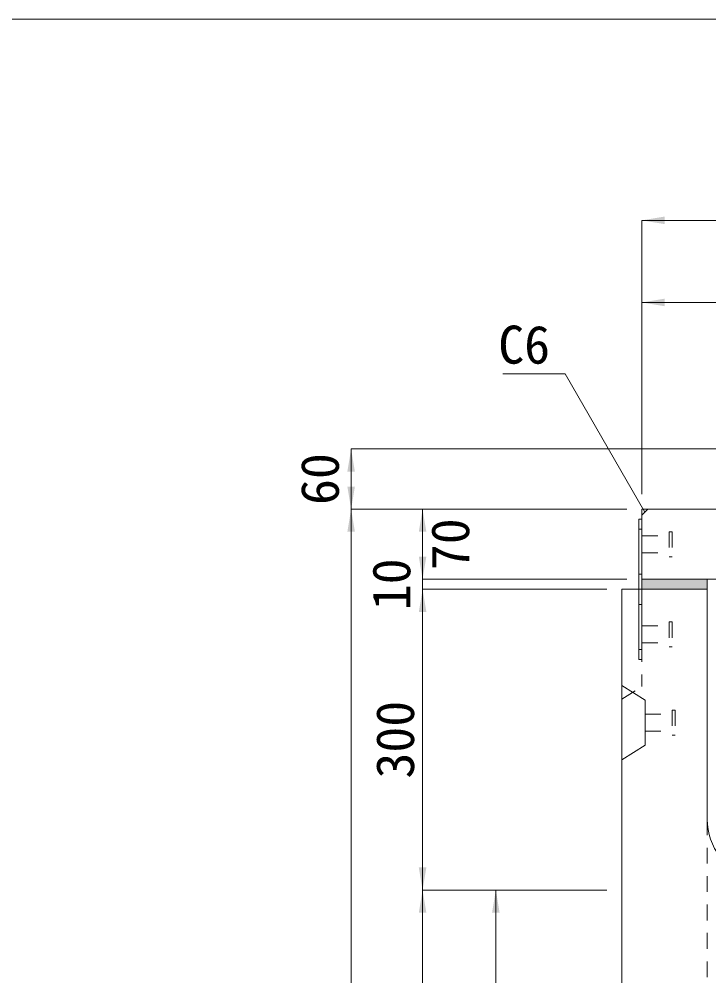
# Model space of a CAD drawing. Units: millimetres at full size; some dimension numbers follow another scale. Extents: x -3301 to 90699, y 107523 to 139162.
# Drawn here: x 19816 to 20504, y 119217 to 120171 of the extents above; entities that cross this region are included whole.
import ezdxf
from ezdxf.enums import TextEntityAlignment as Align

# ---------------------------------------------------------------- set-up
doc = ezdxf.new("R2010")
doc.units = ezdxf.units.MM
doc.header["$LTSCALE"] = 21
doc.linetypes.add('USER1', pattern=[1.35, 0.75, -0.6])
for name, color, linetype, lineweight in [('0_2', 7, 'USER1', 9), ('図枠', 7, 'Continuous', 5), ('寸法線', 7, 'Continuous', 9), ('引出線', 4, 'Continuous', 9), ('本体', 2, 'Continuous', 9), ('補助線', 8, 'Continuous', 13), ('ｲﾝｻｰﾄ', 3, 'USER1', 5)]:
    doc.layers.add(name, color=color, linetype=linetype, lineweight=lineweight)
doc.layers.add('ﾊｯﾁﾝｸﾞ', color=8, linetype='Continuous')
doc.styles.add('ＭＳ ゴシック', font='')
doc.styles.get('ＭＳ ゴシック').set_extended_font_data('MS Gothic')

# ---------------------------------------------------------------- blocks, each defined once
blk = doc.blocks.new('filled_arrow')
at = {"color": 0, "linetype": 'Continuous', "lineweight": -2}
blk.add_solid([(7.5, 1.25), (0, 0), (7.5, -1.25)], dxfattribs=at)

msp = doc.modelspace()

# ---------------------------------------------------------------- hatches: boundary and pattern name
at = {"layer": 'ﾊｯﾁﾝｸﾞ'}
msp.add_hatch(color=256, dxfattribs=at).paths.add_polyline_path([(20502.31, 119602.64), (20502.31, 119612.64), (20437.31, 119612.64), (20437.31, 119602.64)])

# ---------------------------------------------------------------- linework, layer by layer
at = {"layer": '0_2'}
for p, q in [((20437.31, 119662.64), (20434.11, 119662.64)), ((20437.31, 119617.64), (20434.11, 119617.64)), ((20437.31, 119587.64), (20434.11, 119587.64)), ((20437.31, 119542.64), (20434.11, 119542.64))]:
    msp.add_line(p, q, dxfattribs=at)
at = {"layer": '0_2', "linetype": 'Continuous', "lineweight": 13}
msp.add_line((20502.31, 119602.64), (20502.31, 119612.64), dxfattribs=at)
at = {"layer": '0_2', "linetype": 'Continuous'}
msp.add_lwpolyline([(20434.11, 119532.64), (20434.11, 119672.64), (20437.31, 119672.64), (20437.31, 119532.64)], close=True, dxfattribs=at)
at = {"layer": '図枠', "lineweight": 13}
msp.add_line((13499.21, 120171.48), (27899.21, 120171.48), dxfattribs=at)
at = {"layer": '寸法線'}
for p, q in [((20437.31, 119970.73), (20867.31, 119970.73)), ((20437.31, 119697.64), (20437.31, 119970.73)), ((20437.31, 119888.85), (20647.31, 119888.85)), ((20437.31, 119697.64), (20437.31, 119888.85)), ((20147.2, 119682.64), (20147.2, 119742.64)), ((20639.32, 119742.64), (20147.2, 119742.64)), ((20147.2, 118552.64), (20147.2, 119682.64)), ((20422.31, 119682.64), (20147.2, 119682.64)), ((20422.31, 119682.64), (20147.2, 119682.64)), ((20218.47, 119682.64), (20218.47, 119612.64)), ((20422.31, 119682.64), (20218.47, 119682.64)), ((20218.47, 119557.64), (20218.47, 119657.64)), ((20422.31, 119612.64), (20218.47, 119612.64)), ((20422.31, 119612.64), (20218.47, 119612.64)), ((20218.47, 119602.64), (20218.47, 119302.64)), ((20402.31, 119602.64), (20218.47, 119602.64)), ((20402.31, 119602.64), (20218.47, 119602.64)), ((20402.31, 119302.64), (20218.47, 119302.64)), ((20218.47, 119302.64), (20218.47, 118552.64)), ((20402.31, 119302.64), (20218.47, 119302.64)), ((20291.54, 118652.64), (20291.54, 119302.64)), ((20402.31, 119302.64), (20291.54, 119302.64))]:
    msp.add_line(p, q, dxfattribs=at)
at = {"layer": '引出線'}
msp.add_lwpolyline([(20440.31, 119679.7), (20360.61, 119817.73), (20298.51, 119817.73)], dxfattribs=at)
at = {"layer": '本体', "lineweight": 20}
for p, q in [((20437.31, 119676.64), (20443.31, 119682.64)), ((20443.31, 119682.64), (20647.31, 119682.64)), ((20437.31, 119676.64), (20437.31, 119612.64)), ((20867.31, 119612.64), (20437.31, 119612.64)), ((20417.31, 119602.64), (20417.31, 118552.64)), ((20502.31, 119602.64), (20417.31, 119602.64)), ((20502.31, 119602.64), (20502.31, 119373.17))]:
    msp.add_line(p, q, dxfattribs=at)
at = {"layer": '本体', "linetype": 'USER1'}
for p, q in [((20437.31, 119602.64), (20437.31, 119505.64)), ((20417.31, 119493.14), (20437.31, 119505.64)), ((20502.31, 119373.17), (20502.31, 118652.64))]:
    msp.add_line(p, q, dxfattribs=at)
at = {"layer": '本体'}
for p, q in [((20417.31, 119506.64), (20440.51, 119492.14)), ((20440.51, 119492.14), (20440.51, 119447.14)), ((20417.31, 119432.64), (20440.51, 119447.14))]:
    msp.add_line(p, q, dxfattribs=at)
at = {"layer": '本体', "lineweight": 13}
msp.add_arc((20562.31, 119373.17), 60, 180, 256.65764, dxfattribs=at)
at = {"layer": '補助線'}
for p in [(20437.31, 119676.64), (20443.31, 119682.64)]:
    msp.add_line(p, (20437.31, 119682.64), dxfattribs=at)
at = {"layer": 'ｲﾝｻｰﾄ'}
for p, q in [((20437.31, 119656.14), (20437.31, 119639.14)), ((20437.31, 119656.14), (20464.31, 119656.14)), ((20464.31, 119660.14), (20464.31, 119635.14)), ((20464.31, 119660.14), (20467.31, 119660.14)), ((20467.31, 119660.14), (20467.31, 119635.14)), ((20437.31, 119639.14), (20464.31, 119639.14)), ((20464.31, 119635.14), (20467.31, 119635.14)), ((20464.31, 119570.14), (20464.31, 119545.14)), ((20464.31, 119570.14), (20467.31, 119570.14)), ((20467.31, 119570.14), (20467.31, 119545.14)), ((20437.31, 119566.14), (20464.31, 119566.14)), ((20437.31, 119549.14), (20464.31, 119549.14)), ((20464.31, 119545.14), (20467.31, 119545.14)), ((20467.51, 119482.14), (20467.51, 119457.14)), ((20467.51, 119482.14), (20470.51, 119482.14)), ((20470.51, 119482.14), (20470.51, 119457.14)), ((20440.51, 119478.14), (20467.51, 119478.14)), ((20440.51, 119461.14), (20467.51, 119461.14)), ((20467.51, 119457.14), (20470.51, 119457.14))]:
    msp.add_line(p, q, dxfattribs=at)

# ---------------------------------------------------------------- block references
at = {"layer": '寸法線', "xscale": 3, "yscale": 3}
for p in [(20437.31, 119970.73), (20437.31, 119888.85)]:
    msp.add_blockref('filled_arrow', p, dxfattribs=at)
for p, rotation in [((20147.2, 119742.64), 270), ((20147.2, 119682.64), 90), ((20147.2, 119682.64), 270), ((20218.47, 119682.64), 270), ((20218.47, 119612.64), 90), ((20218.47, 119612.64), 90), ((20218.47, 119602.64), 270), ((20218.47, 119602.64), 270), ((20218.47, 119302.64), 90), ((20218.47, 119302.64), 270), ((20291.54, 119302.64), 270)]:
    msp.add_blockref('filled_arrow', p, dxfattribs=dict(at, rotation=rotation))
at = {"layer": '引出線', "xscale": 0.075, "yscale": 0.075, "rotation": 120}
msp.add_blockref('filled_arrow', (20440.31, 119679.7), dxfattribs=at)

# ---------------------------------------------------------------- texts
at = {"layer": '寸法線', "style": 'ＭＳ ゴシック'}
for s, p in [('60', (20115.95, 119712.64)), ('70', (20245.97, 119647.64)), ('10', (20187.22, 119607.64)), ('300', (20190.97, 119452.64))]:
    msp.add_text(s, height=37.98, rotation=90, dxfattribs=at).set_placement(p, align=Align.MIDDLE_CENTER)
at = {"layer": '引出線', "style": 'ＭＳ ゴシック'}
msp.add_text('C6', height=37.98, dxfattribs=at).set_placement((20345.61, 119865.73), align=Align.TOP_RIGHT)

doc.saveas('drawing.dxf')
